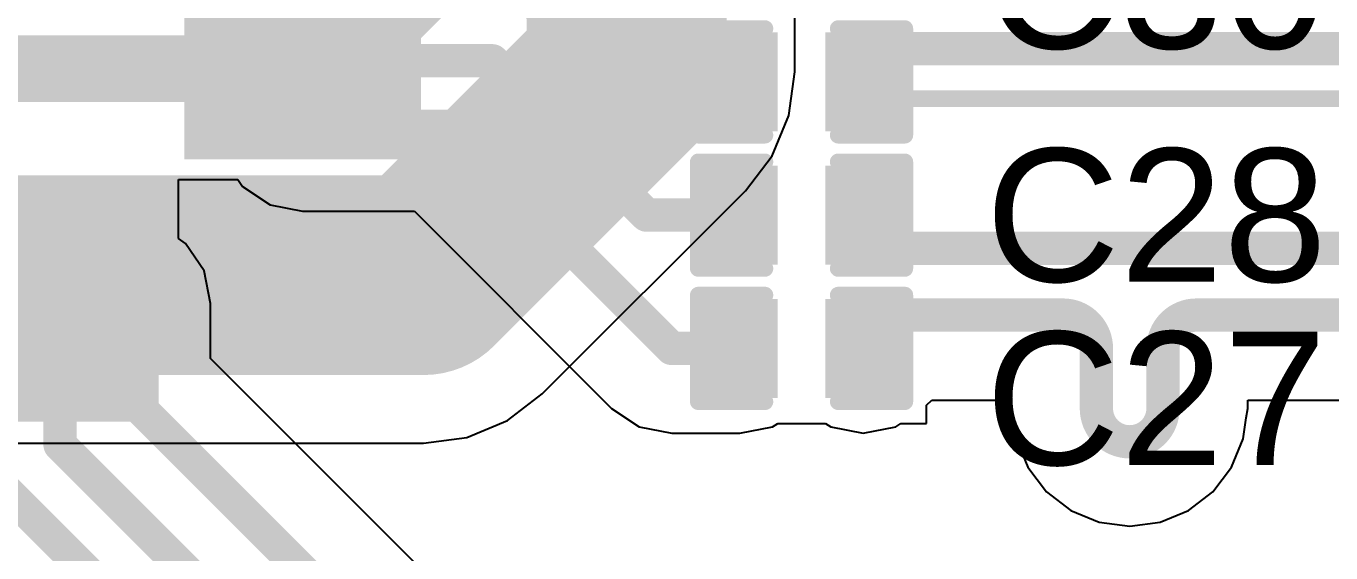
# Model space of a CAD drawing. Header units: inches. Extents: x -60 to 307, y -25 to 134.
# Drawn here: x 24.35 to 34.3, y 10 to 14.01 of the extents above; entities that cross this region are included whole.
import ezdxf

# ---------------------------------------------------------------- set-up
doc = ezdxf.new("R2010")
doc.units = ezdxf.units.IN
for name, color, linetype in [('BOARD OUTLINE', 216, 'Continuous'), ('Bottom Layer', 5, 'Continuous'), ('Top Layer', 1, 'Continuous'), ('Top Overlay', 2, 'Continuous'), ('Top Paste', 8, 'Continuous'), ('Top Solder', 216, 'Continuous')]:
    doc.layers.add(name, color=color, linetype=linetype)
doc.styles.add('Arial', font='', dxfattribs={"height": 0.2})
doc.styles.get('Arial').set_extended_font_data('Arial')

# ---------------------------------------------------------------- blocks, each defined once
blk = doc.blocks.new('32TQFP_11')
at = {"layer": 'Top Layer'}
for points in [[(-1.90000128, 2.29999921), (-1.90000128, 3.899998549999999), (-1.60000188, 3.899998549999999), (-1.60000188, 2.29999921)], [(-1.39999974, 2.29999921), (-1.39999974, 3.899998549999999), (-1.10000034, 3.899998549999999), (-1.10000034, 2.29999921)], [(-0.90000074, 2.29999921), (-0.90000074, 3.899998549999999), (-0.6000013399999998, 3.899998549999999), (-0.60000134, 2.29999921)], [(-0.4000017400000001, 2.29999921), (-0.4000017399999999, 3.899998549999999), (-0.1000023399999999, 3.899998549999999), (-0.1000023400000001, 2.29999921)], [(0.09999979999999994, 2.29999921), (0.09999980000000006, 3.899998549999999), (0.3999992, 3.899998549999999), (0.3999991999999999, 2.29999921)], [(0.5999987999999999, 2.29999921), (0.5999988, 3.899998549999999), (0.8999982, 3.899998549999999), (0.8999982, 2.29999921)], [(1.10000034, 2.29999921), (1.10000034, 3.899998549999999), (1.39999974, 3.899998549999999), (1.39999974, 2.29999921)], [(1.59999934, 2.29999921), (1.59999934, 3.899998549999999), (1.89999874, 3.899998549999999), (1.89999874, 2.29999921)], [(-3.899998549999999, 1.90000128), (-2.29999921, 1.90000128), (-2.29999921, 1.60000188), (-3.899998549999999, 1.60000188)], [(2.30000175, 1.90000128), (3.90000109, 1.90000128), (3.90000109, 1.60000188), (2.30000175, 1.60000188)], [(-3.899998549999999, 1.40000228), (-2.29999921, 1.40000228), (-2.29999921, 1.10000288), (-3.899998549999999, 1.10000288)], [(2.30000175, 1.39999974), (3.90000109, 1.39999974), (3.90000109, 1.10000034), (2.30000175, 1.10000034)], [(-3.899998549999999, 0.90000074), (-2.29999921, 0.90000074), (-2.29999921, 0.6000013399999999), (-3.899998549999999, 0.6000013399999999)], [(2.30000175, 0.90000074), (3.90000109, 0.90000074), (3.90000109, 0.6000013399999999), (2.30000175, 0.6000013399999999)], [(-3.899998549999999, 0.40000174), (-2.29999921, 0.40000174), (-2.29999921, 0.10000234), (-3.899998549999999, 0.10000234)], [(2.30000175, 0.40000174), (3.90000109, 0.40000174), (3.90000109, 0.10000234), (2.30000175, 0.10000234)], [(-3.899998549999999, -0.0999998), (-2.29999921, -0.0999998), (-2.29999921, -0.3999992), (-3.899998549999999, -0.3999992)], [(2.30000175, -0.0999998), (3.90000109, -0.0999998), (3.90000109, -0.3999992), (2.30000175, -0.3999992)], [(-3.899998549999999, -0.5999987999999999), (-2.29999921, -0.5999987999999999), (-2.29999921, -0.8999982), (-3.899998549999999, -0.8999982)], [(2.30000175, -0.5999987999999999), (3.90000109, -0.5999987999999999), (3.90000109, -0.8999982), (2.30000175, -0.8999982)], [(-3.899998549999999, -1.0999978), (-2.29999921, -1.0999978), (-2.29999921, -1.3999972), (-3.899998549999999, -1.3999972)], [(2.30000175, -1.10000034), (3.90000109, -1.10000034), (3.90000109, -1.39999974), (2.30000175, -1.39999974)], [(-3.899998549999999, -1.59999934), (-2.29999921, -1.59999934), (-2.29999921, -1.89999874), (-3.899998549999999, -1.89999874)], [(2.30000175, -1.59999934), (3.90000109, -1.59999934), (3.90000109, -1.89999874), (2.30000175, -1.89999874)], [(-1.60000188, -2.29999667), (-1.60000188, -3.899996009999999), (-1.90000128, -3.899996009999999), (-1.90000128, -2.29999667)], [(-1.10000288, -2.29999667), (-1.10000288, -3.899996009999999), (-1.40000228, -3.899996009999999), (-1.40000228, -2.29999667)], [(-0.60000134, -2.29999667), (-0.6000013399999998, -3.899996009999999), (-0.90000074, -3.899996009999999), (-0.90000074, -2.29999667)], [(-0.1000023400000001, -2.29999667), (-0.1000023399999999, -3.899996009999999), (-0.4000017399999999, -3.899996009999999), (-0.4000017400000001, -2.29999667)], [(0.3999991999999999, -2.29999667), (0.3999992, -3.899996009999999), (0.09999980000000006, -3.899996009999999), (0.09999979999999994, -2.29999667)], [(0.8999982, -2.29999667), (0.8999982, -3.899996009999999), (0.5999988, -3.899996009999999), (0.5999987999999999, -2.29999667)], [(1.3999972, -2.29999667), (1.3999972, -3.899996009999999), (1.0999978, -3.899996009999999), (1.0999978, -2.29999667)], [(1.89999874, -2.29999667), (1.89999874, -3.899996009999999), (1.59999934, -3.899996009999999), (1.59999934, -2.29999667)]]:
    blk.add_hatch(color=1, dxfattribs=at).paths.add_polyline_path(points)
at = {"layer": 'Top Paste'}
for points in [[(-1.90000128, 2.29999921), (-1.90000128, 3.899998549999999), (-1.60000188, 3.899998549999999), (-1.60000188, 2.29999921)], [(-1.39999974, 2.29999921), (-1.39999974, 3.899998549999999), (-1.10000034, 3.899998549999999), (-1.10000034, 2.29999921)], [(-0.90000074, 2.29999921), (-0.90000074, 3.899998549999999), (-0.6000013399999998, 3.899998549999999), (-0.60000134, 2.29999921)], [(-0.4000017400000001, 2.29999921), (-0.4000017399999999, 3.899998549999999), (-0.1000023399999999, 3.899998549999999), (-0.1000023400000001, 2.29999921)], [(0.09999979999999994, 2.29999921), (0.09999980000000006, 3.899998549999999), (0.3999992, 3.899998549999999), (0.3999991999999999, 2.29999921)], [(0.5999987999999999, 2.29999921), (0.5999988, 3.899998549999999), (0.8999982, 3.899998549999999), (0.8999982, 2.29999921)], [(1.10000034, 2.29999921), (1.10000034, 3.899998549999999), (1.39999974, 3.899998549999999), (1.39999974, 2.29999921)], [(1.59999934, 2.29999921), (1.59999934, 3.899998549999999), (1.89999874, 3.899998549999999), (1.89999874, 2.29999921)], [(-3.899998549999999, 1.90000128), (-2.29999921, 1.90000128), (-2.29999921, 1.60000188), (-3.899998549999999, 1.60000188)], [(2.30000175, 1.90000128), (3.90000109, 1.90000128), (3.90000109, 1.60000188), (2.30000175, 1.60000188)], [(-3.899998549999999, 1.40000228), (-2.29999921, 1.40000228), (-2.29999921, 1.10000288), (-3.899998549999999, 1.10000288)], [(2.30000175, 1.39999974), (3.90000109, 1.39999974), (3.90000109, 1.10000034), (2.30000175, 1.10000034)], [(-3.899998549999999, 0.90000074), (-2.29999921, 0.90000074), (-2.29999921, 0.6000013399999999), (-3.899998549999999, 0.6000013399999999)], [(2.30000175, 0.90000074), (3.90000109, 0.90000074), (3.90000109, 0.6000013399999999), (2.30000175, 0.6000013399999999)], [(-3.899998549999999, 0.40000174), (-2.29999921, 0.40000174), (-2.29999921, 0.10000234), (-3.899998549999999, 0.10000234)], [(2.30000175, 0.40000174), (3.90000109, 0.40000174), (3.90000109, 0.10000234), (2.30000175, 0.10000234)], [(-3.899998549999999, -0.0999998), (-2.29999921, -0.0999998), (-2.29999921, -0.3999992), (-3.899998549999999, -0.3999992)], [(2.30000175, -0.0999998), (3.90000109, -0.0999998), (3.90000109, -0.3999992), (2.30000175, -0.3999992)], [(-3.899998549999999, -0.5999987999999999), (-2.29999921, -0.5999987999999999), (-2.29999921, -0.8999982), (-3.899998549999999, -0.8999982)], [(2.30000175, -0.5999987999999999), (3.90000109, -0.5999987999999999), (3.90000109, -0.8999982), (2.30000175, -0.8999982)], [(-3.899998549999999, -1.0999978), (-2.29999921, -1.0999978), (-2.29999921, -1.3999972), (-3.899998549999999, -1.3999972)], [(2.30000175, -1.10000034), (3.90000109, -1.10000034), (3.90000109, -1.39999974), (2.30000175, -1.39999974)], [(-3.899998549999999, -1.59999934), (-2.29999921, -1.59999934), (-2.29999921, -1.89999874), (-3.899998549999999, -1.89999874)], [(2.30000175, -1.59999934), (3.90000109, -1.59999934), (3.90000109, -1.89999874), (2.30000175, -1.89999874)], [(-1.60000188, -2.29999667), (-1.60000188, -3.899996009999999), (-1.90000128, -3.899996009999999), (-1.90000128, -2.29999667)], [(-1.10000288, -2.29999667), (-1.10000288, -3.899996009999999), (-1.40000228, -3.899996009999999), (-1.40000228, -2.29999667)], [(-0.60000134, -2.29999667), (-0.6000013399999998, -3.899996009999999), (-0.90000074, -3.899996009999999), (-0.90000074, -2.29999667)], [(-0.1000023400000001, -2.29999667), (-0.1000023399999999, -3.899996009999999), (-0.4000017399999999, -3.899996009999999), (-0.4000017400000001, -2.29999667)], [(0.3999991999999999, -2.29999667), (0.3999992, -3.899996009999999), (0.09999980000000006, -3.899996009999999), (0.09999979999999994, -2.29999667)], [(0.8999982, -2.29999667), (0.8999982, -3.899996009999999), (0.5999988, -3.899996009999999), (0.5999987999999999, -2.29999667)], [(1.3999972, -2.29999667), (1.3999972, -3.899996009999999), (1.0999978, -3.899996009999999), (1.0999978, -2.29999667)], [(1.89999874, -2.29999667), (1.89999874, -3.899996009999999), (1.59999934, -3.899996009999999), (1.59999934, -2.29999667)]]:
    blk.add_hatch(color=8, dxfattribs=at).paths.add_polyline_path(points)
at = {"layer": 'Top Solder'}
for points in [[(-2.00160128, 2.19839921), (-2.00160128, 4.00159855), (-1.49840188, 4.00159855), (-1.49840188, 2.19839921)], [(-1.50159974, 2.19839921), (-1.50159974, 4.00159855), (-0.9984003399999999, 4.00159855), (-0.9984003399999999, 2.19839921)], [(-1.00160074, 2.19839921), (-1.00160074, 4.00159855), (-0.49840134, 4.00159855), (-0.49840134, 2.19839921)], [(-0.50160174, 2.19839921), (-0.50160174, 4.00159855), (0.001597660000000037, 4.00159855), (0.001597659999999963, 2.19839921)], [(-0.001600200000000037, 2.19839921), (-0.001600199999999963, 4.00159855), (0.5015992, 4.00159855), (0.5015992, 2.19839921)], [(0.4983988, 2.19839921), (0.4983988, 4.00159855), (1.0015982, 4.00159855), (1.0015982, 2.19839921)], [(0.9984003399999999, 2.19839921), (0.9984003399999999, 4.00159855), (1.50159974, 4.00159855), (1.50159974, 2.19839921)], [(1.49839934, 2.19839921), (1.49839934, 4.00159855), (2.00159874, 4.00159855), (2.00159874, 2.19839921)], [(-4.00159855, 2.00160128), (-2.19839921, 2.00160128), (-2.19839921, 1.49840188), (-4.00159855, 1.49840188)], [(2.19840175, 2.00160128), (4.001601089999999, 2.00160128), (4.001601089999999, 1.49840188), (2.19840175, 1.49840188)], [(-4.00159855, 1.50160228), (-2.19839921, 1.50160228), (-2.19839921, 0.99840288), (-4.00159855, 0.99840288)], [(2.19840175, 1.50159974), (4.001601089999999, 1.50159974), (4.001601089999999, 0.9984003399999999), (2.19840175, 0.9984003399999999)], [(-4.00159855, 1.00160074), (-2.19839921, 1.00160074), (-2.19839921, 0.49840134), (-4.00159855, 0.49840134)], [(2.19840175, 1.00160074), (4.001601089999999, 1.00160074), (4.001601089999999, 0.49840134), (2.19840175, 0.49840134)], [(-4.00159855, 0.50160174), (-2.19839921, 0.50160174), (-2.19839921, -0.00159766), (-4.00159855, -0.00159766)], [(2.19840175, 0.50160174), (4.001601089999999, 0.50160174), (4.001601089999999, -0.00159766), (2.19840175, -0.00159766)], [(-4.00159855, 0.0016002), (-2.19839921, 0.0016002), (-2.19839921, -0.5015992), (-4.00159855, -0.5015992)], [(2.19840175, 0.0016002), (4.001601089999999, 0.0016002), (4.001601089999999, -0.5015992), (2.19840175, -0.5015992)], [(-4.00159855, -0.4983988), (-2.19839921, -0.4983988), (-2.19839921, -1.0015982), (-4.00159855, -1.0015982)], [(2.19840175, -0.4983988), (4.001601089999999, -0.4983988), (4.001601089999999, -1.0015982), (2.19840175, -1.0015982)], [(-4.00159855, -0.9983978), (-2.19839921, -0.9983978), (-2.19839921, -1.5015972), (-4.00159855, -1.5015972)], [(2.19840175, -0.9984003399999999), (4.001601089999999, -0.9984003399999999), (4.001601089999999, -1.50159974), (2.19840175, -1.50159974)], [(-4.00159855, -1.49839934), (-2.19839921, -1.49839934), (-2.19839921, -2.00159874), (-4.00159855, -2.00159874)], [(2.19840175, -1.49839934), (4.001601089999999, -1.49839934), (4.001601089999999, -2.00159874), (2.19840175, -2.00159874)], [(-1.49840188, -2.19839667), (-1.49840188, -4.001596009999999), (-2.00160128, -4.001596009999999), (-2.00160128, -2.19839667)], [(-0.99840288, -2.19839667), (-0.99840288, -4.001596009999999), (-1.50160228, -4.001596009999999), (-1.50160228, -2.19839667)], [(-0.49840134, -2.19839667), (-0.49840134, -4.001596009999999), (-1.00160074, -4.001596009999999), (-1.00160074, -2.19839667)], [(0.001597659999999963, -2.19839667), (0.001597660000000037, -4.001596009999999), (-0.50160174, -4.001596009999999), (-0.50160174, -2.19839667)], [(0.5015992, -2.19839667), (0.5015992, -4.001596009999999), (-0.001600199999999963, -4.001596009999999), (-0.001600200000000037, -2.19839667)], [(1.0015982, -2.19839667), (1.0015982, -4.001596009999999), (0.4983988, -4.001596009999999), (0.4983988, -2.19839667)], [(1.5015972, -2.19839667), (1.5015972, -4.001596009999999), (0.9983978, -4.001596009999999), (0.9983978, -2.19839667)], [(2.00159874, -2.19839667), (2.00159874, -4.001596009999999), (1.49839934, -4.001596009999999), (1.49839934, -2.19839667)]]:
    blk.add_hatch(color=216, dxfattribs=at).paths.add_polyline_path(points)
at = {"layer": 'Top Overlay'}
for points in [[(-2.0828, 2.6924, 0.127, 0.127, 0), (-2.6416, 2.1336, 0.127, 0.127, 0)], [(2.08279746, 2.6924, 0.127, 0.127, 0), (2.64159746, 2.1336, 0.127, 0.127, 0)], [(-2.76720046, -2.15759792, 0.127, 0.127, 0), (-2.20840046, -2.71639792, 0.127, 0.127, 0)], [(2.767203, -2.15759792, 0.127, 0.127, 0), (2.208403, -2.71639792, 0.127, 0.127, 0)]]:
    blk.add_lwpolyline(points, format="xyseb", dxfattribs=at)
for points in [[(-2.11455, 2.6924, 0.0635, 0.0635, 1), (-2.05105, 2.6924, 0.0635, 0.0635, 1)], [(2.05104746, 2.6924, 0.0635, 0.0635, 1), (2.11454746, 2.6924, 0.0635, 0.0635, 1)], [(-3.2766, 2.2606, 0.254, 0.254, 1), (-3.5306, 2.2606, 0.254, 0.254, 1)], [(-3.5941, 2.2606, 0.127, 0.127, 1), (-3.4671, 2.2606, 0.127, 0.127, 1)], [(-3.3401, 2.2606, 0.127, 0.127, 1), (-3.2131, 2.2606, 0.127, 0.127, 1)], [(-2.67335, 2.1336, 0.0635, 0.0635, 1), (-2.60985, 2.1336, 0.0635, 0.0635, 1)], [(2.60984746, 2.1336, 0.0635, 0.0635, 1), (2.67334746, 2.1336, 0.0635, 0.0635, 1)], [(-2.79895046, -2.15759792, 0.0635, 0.0635, 1), (-2.73545046, -2.15759792, 0.0635, 0.0635, 1)], [(2.735453, -2.15759792, 0.0635, 0.0635, 1), (2.798953, -2.15759792, 0.0635, 0.0635, 1)], [(-2.24015046, -2.71639792, 0.0635, 0.0635, 1), (-2.17665046, -2.71639792, 0.0635, 0.0635, 1)], [(2.176653, -2.71639792, 0.0635, 0.0635, 1), (2.240153, -2.71639792, 0.0635, 0.0635, 1)]]:
    blk.add_lwpolyline(points, format="xyseb", close=True, dxfattribs=at)
blk = doc.blocks.new('C___0402_49')
at = {"layer": 'Top Layer'}
for points in [[(-0.6985, -0.3175), (-0.6985, 0.3175), (-0.2412999999999999, 0.3175), (-0.2413, -0.3175)], [(0.2412999999999999, -0.3175), (0.2413, 0.3175), (0.6985, 0.3175), (0.6985, -0.3175)]]:
    blk.add_hatch(color=1, dxfattribs=at).paths.add_polyline_path(points)
at = {"layer": 'Top Paste'}
for points in [[(-0.6985, -0.3175), (-0.6985, 0.3175), (-0.2412999999999999, 0.3175), (-0.2413, -0.3175)], [(0.2412999999999999, -0.3175), (0.2413, 0.3175), (0.6985, 0.3175), (0.6985, -0.3175)]]:
    blk.add_hatch(color=8, dxfattribs=at).paths.add_polyline_path(points)
at = {"layer": 'Top Solder'}
for points in [[(-0.7584998799999999, -0.37749988), (-0.7584998799999999, 0.37749988), (-0.18130012, 0.37749988), (-0.18130012, -0.37749988)], [(0.18130012, -0.37749988), (0.18130012, 0.37749988), (0.7584998799999999, 0.37749988), (0.7584998799999999, -0.37749988)]]:
    blk.add_hatch(color=216, dxfattribs=at).paths.add_polyline_path(points)
at = {"layer": 'Top Overlay'}
for points in [[(-0.7874, 0.4064, 0.127, 0.127, 0), (-0.7874, -0.4064, 0.127, 0.127, 0)], [(-0.2794, 0.4064, 0.127, 0.127, 0), (-0.7874, 0.4064, 0.127, 0.127, 0)], [(0.7874, 0.4064, 0.127, 0.127, 0), (0.2794, 0.4064, 0.127, 0.127, 0)], [(0.7874, 0.4064, 0.127, 0.127, 0), (0.7874, -0.4064, 0.127, 0.127, 0)], [(-0.2794, -0.4064, 0.127, 0.127, 0), (-0.7874, -0.4064, 0.127, 0.127, 0)], [(0.7874, -0.4064, 0.127, 0.127, 0), (0.2794, -0.4064, 0.127, 0.127, 0)]]:
    blk.add_lwpolyline(points, format="xyseb", dxfattribs=at)
for points in [[(-0.8191499999999999, 0.4064, 0.0635, 0.0635, 1), (-0.7556499999999999, 0.4064, 0.0635, 0.0635, 1)], [(-0.8191499999999999, 0.4064, 0.0635, 0.0635, 1), (-0.7556499999999999, 0.4064, 0.0635, 0.0635, 1)], [(-0.31115, 0.4064, 0.0635, 0.0635, 1), (-0.24765, 0.4064, 0.0635, 0.0635, 1)], [(0.24765, 0.4064, 0.0635, 0.0635, 1), (0.31115, 0.4064, 0.0635, 0.0635, 1)], [(0.7556499999999999, 0.4064, 0.0635, 0.0635, 1), (0.8191499999999999, 0.4064, 0.0635, 0.0635, 1)], [(0.7556499999999999, 0.4064, 0.0635, 0.0635, 1), (0.8191499999999999, 0.4064, 0.0635, 0.0635, 1)], [(-0.8191499999999999, -0.4064, 0.0635, 0.0635, 1), (-0.7556499999999999, -0.4064, 0.0635, 0.0635, 1)], [(-0.8191499999999999, -0.4064, 0.0635, 0.0635, 1), (-0.7556499999999999, -0.4064, 0.0635, 0.0635, 1)], [(-0.31115, -0.4064, 0.0635, 0.0635, 1), (-0.24765, -0.4064, 0.0635, 0.0635, 1)], [(0.24765, -0.4064, 0.0635, 0.0635, 1), (0.31115, -0.4064, 0.0635, 0.0635, 1)], [(0.7556499999999999, -0.4064, 0.0635, 0.0635, 1), (0.8191499999999999, -0.4064, 0.0635, 0.0635, 1)], [(0.7556499999999999, -0.4064, 0.0635, 0.0635, 1), (0.8191499999999999, -0.4064, 0.0635, 0.0635, 1)]]:
    blk.add_lwpolyline(points, format="xyseb", close=True, dxfattribs=at)
blk = doc.blocks.new('C___0402_50')
at = {"layer": 'Top Layer'}
for points in [[(-0.6985, -0.3175), (-0.6985, 0.3175), (-0.2412999999999999, 0.3175), (-0.2413, -0.3175)], [(0.2412999999999999, -0.3175), (0.2413, 0.3175), (0.6985, 0.3175), (0.6985, -0.3175)]]:
    blk.add_hatch(color=1, dxfattribs=at).paths.add_polyline_path(points)
at = {"layer": 'Top Paste'}
for points in [[(-0.6985, -0.3175), (-0.6985, 0.3175), (-0.2412999999999999, 0.3175), (-0.2413, -0.3175)], [(0.2412999999999999, -0.3175), (0.2413, 0.3175), (0.6985, 0.3175), (0.6985, -0.3175)]]:
    blk.add_hatch(color=8, dxfattribs=at).paths.add_polyline_path(points)
at = {"layer": 'Top Solder'}
for points in [[(-0.7584998799999999, -0.37749988), (-0.7584998799999999, 0.37749988), (-0.18130012, 0.37749988), (-0.18130012, -0.37749988)], [(0.18130012, -0.37749988), (0.18130012, 0.37749988), (0.7584998799999999, 0.37749988), (0.7584998799999999, -0.37749988)]]:
    blk.add_hatch(color=216, dxfattribs=at).paths.add_polyline_path(points)
at = {"layer": 'Top Overlay'}
for points in [[(-0.7874, 0.4064, 0.127, 0.127, 0), (-0.7874, -0.4064, 0.127, 0.127, 0)], [(-0.2794, 0.4064, 0.127, 0.127, 0), (-0.7874, 0.4064, 0.127, 0.127, 0)], [(0.7874, 0.4064, 0.127, 0.127, 0), (0.2794, 0.4064, 0.127, 0.127, 0)], [(0.7874, 0.4064, 0.127, 0.127, 0), (0.7874, -0.4064, 0.127, 0.127, 0)], [(-0.2794, -0.4064, 0.127, 0.127, 0), (-0.7874, -0.4064, 0.127, 0.127, 0)], [(0.7874, -0.4064, 0.127, 0.127, 0), (0.2794, -0.4064, 0.127, 0.127, 0)]]:
    blk.add_lwpolyline(points, format="xyseb", dxfattribs=at)
for points in [[(-0.8191499999999999, 0.4064, 0.0635, 0.0635, 1), (-0.7556499999999999, 0.4064, 0.0635, 0.0635, 1)], [(-0.8191499999999999, 0.4064, 0.0635, 0.0635, 1), (-0.7556499999999999, 0.4064, 0.0635, 0.0635, 1)], [(-0.31115, 0.4064, 0.0635, 0.0635, 1), (-0.24765, 0.4064, 0.0635, 0.0635, 1)], [(0.24765, 0.4064, 0.0635, 0.0635, 1), (0.31115, 0.4064, 0.0635, 0.0635, 1)], [(0.7556499999999999, 0.4064, 0.0635, 0.0635, 1), (0.8191499999999999, 0.4064, 0.0635, 0.0635, 1)], [(0.7556499999999999, 0.4064, 0.0635, 0.0635, 1), (0.8191499999999999, 0.4064, 0.0635, 0.0635, 1)], [(-0.8191499999999999, -0.4064, 0.0635, 0.0635, 1), (-0.7556499999999999, -0.4064, 0.0635, 0.0635, 1)], [(-0.8191499999999999, -0.4064, 0.0635, 0.0635, 1), (-0.7556499999999999, -0.4064, 0.0635, 0.0635, 1)], [(-0.31115, -0.4064, 0.0635, 0.0635, 1), (-0.24765, -0.4064, 0.0635, 0.0635, 1)], [(0.24765, -0.4064, 0.0635, 0.0635, 1), (0.31115, -0.4064, 0.0635, 0.0635, 1)], [(0.7556499999999999, -0.4064, 0.0635, 0.0635, 1), (0.8191499999999999, -0.4064, 0.0635, 0.0635, 1)], [(0.7556499999999999, -0.4064, 0.0635, 0.0635, 1), (0.8191499999999999, -0.4064, 0.0635, 0.0635, 1)]]:
    blk.add_lwpolyline(points, format="xyseb", close=True, dxfattribs=at)
blk = doc.blocks.new('C___0402_51')
at = {"layer": 'Top Layer'}
for points in [[(-0.6985, -0.3175), (-0.6985, 0.3175), (-0.2412999999999999, 0.3175), (-0.2413, -0.3175)], [(0.2412999999999999, -0.3175), (0.2413, 0.3175), (0.6985, 0.3175), (0.6985, -0.3175)]]:
    blk.add_hatch(color=1, dxfattribs=at).paths.add_polyline_path(points)
at = {"layer": 'Top Paste'}
for points in [[(-0.6985, -0.3175), (-0.6985, 0.3175), (-0.2412999999999999, 0.3175), (-0.2413, -0.3175)], [(0.2412999999999999, -0.3175), (0.2413, 0.3175), (0.6985, 0.3175), (0.6985, -0.3175)]]:
    blk.add_hatch(color=8, dxfattribs=at).paths.add_polyline_path(points)
at = {"layer": 'Top Solder'}
for points in [[(-0.7584998799999999, -0.37749988), (-0.7584998799999999, 0.37749988), (-0.18130012, 0.37749988), (-0.18130012, -0.37749988)], [(0.18130012, -0.37749988), (0.18130012, 0.37749988), (0.7584998799999999, 0.37749988), (0.7584998799999999, -0.37749988)]]:
    blk.add_hatch(color=216, dxfattribs=at).paths.add_polyline_path(points)
at = {"layer": 'Top Overlay'}
for points in [[(-0.7874, 0.4064, 0.127, 0.127, 0), (-0.7874, -0.4064, 0.127, 0.127, 0)], [(-0.2794, 0.4064, 0.127, 0.127, 0), (-0.7874, 0.4064, 0.127, 0.127, 0)], [(0.7874, 0.4064, 0.127, 0.127, 0), (0.2794, 0.4064, 0.127, 0.127, 0)], [(0.7874, 0.4064, 0.127, 0.127, 0), (0.7874, -0.4064, 0.127, 0.127, 0)], [(-0.2794, -0.4064, 0.127, 0.127, 0), (-0.7874, -0.4064, 0.127, 0.127, 0)], [(0.7874, -0.4064, 0.127, 0.127, 0), (0.2794, -0.4064, 0.127, 0.127, 0)]]:
    blk.add_lwpolyline(points, format="xyseb", dxfattribs=at)
for points in [[(-0.8191499999999999, 0.4064, 0.0635, 0.0635, 1), (-0.7556499999999999, 0.4064, 0.0635, 0.0635, 1)], [(-0.8191499999999999, 0.4064, 0.0635, 0.0635, 1), (-0.7556499999999999, 0.4064, 0.0635, 0.0635, 1)], [(-0.31115, 0.4064, 0.0635, 0.0635, 1), (-0.24765, 0.4064, 0.0635, 0.0635, 1)], [(0.24765, 0.4064, 0.0635, 0.0635, 1), (0.31115, 0.4064, 0.0635, 0.0635, 1)], [(0.7556499999999999, 0.4064, 0.0635, 0.0635, 1), (0.8191499999999999, 0.4064, 0.0635, 0.0635, 1)], [(0.7556499999999999, 0.4064, 0.0635, 0.0635, 1), (0.8191499999999999, 0.4064, 0.0635, 0.0635, 1)], [(-0.8191499999999999, -0.4064, 0.0635, 0.0635, 1), (-0.7556499999999999, -0.4064, 0.0635, 0.0635, 1)], [(-0.8191499999999999, -0.4064, 0.0635, 0.0635, 1), (-0.7556499999999999, -0.4064, 0.0635, 0.0635, 1)], [(-0.31115, -0.4064, 0.0635, 0.0635, 1), (-0.24765, -0.4064, 0.0635, 0.0635, 1)], [(0.24765, -0.4064, 0.0635, 0.0635, 1), (0.31115, -0.4064, 0.0635, 0.0635, 1)], [(0.7556499999999999, -0.4064, 0.0635, 0.0635, 1), (0.8191499999999999, -0.4064, 0.0635, 0.0635, 1)], [(0.7556499999999999, -0.4064, 0.0635, 0.0635, 1), (0.8191499999999999, -0.4064, 0.0635, 0.0635, 1)]]:
    blk.add_lwpolyline(points, format="xyseb", close=True, dxfattribs=at)

msp = doc.modelspace()

# ---------------------------------------------------------------- linework, layer by layer
at = {"layer": 'BOARD OUTLINE'}
msp.add_lwpolyline([(33.88973156, 54.23826084, 0.254, 0.254, -6.230382161824239), (11.98354728, 54.26044266, 0.254, 0.254, 0)], format="xyseb", dxfattribs=at)
at = {"layer": 'Bottom Layer'}
for p, q in [((30.21155756, 13.6652), (30.21155756, 18.2118)), ((30.1679102, 13.33366396), (30.21155756, 13.6652)), ((30.03994246, 13.02472122), (30.1679102, 13.33366396)), ((29.83637416, 12.75942584), (30.03994246, 13.02472122)), ((28.28697416, 11.21002584), (29.83637416, 12.75942584)), ((28.02167878, 11.00645754), (28.28697416, 11.21002584)), ((27.71273604, 10.8784898), (28.02167878, 11.00645754)), ((27.3812, 10.83484244), (27.71273604, 10.8784898)), ((19.4818, 10.83484244), (27.3812, 10.83484244))]:
    msp.add_line(p, q, dxfattribs=at)
for points in [[(28.9306, 13.6652, 1.524, 1.524, 0), (28.9306, 18.2118, 1.524, 1.524, 0)], [(26.7716, 13.6906, 0.508, 0.508, 0), (27.62839534, 14.54739534, 0.508, 0.508, 0)], [(27.3812, 12.1158, 1.524, 1.524, 0), (28.9306, 13.6652, 1.524, 1.524, 0)], [(20.1168, 13.6906, 0.508, 0.508, 0), (26.7716, 13.6906, 0.508, 0.508, 0)], [(19.4818, 12.1158, 1.524, 1.524, 0), (27.3812, 12.1158, 1.524, 1.524, 0)]]:
    msp.add_lwpolyline(points, format="xyseb", dxfattribs=at)
for points in [[(28.5496, 13.6652, 0.7619999999999999, 0.7619999999999999, 1), (29.31159999999999, 13.6652, 0.7619999999999999, 0.7619999999999999, 1)], [(28.5496, 13.6652, 0.7619999999999999, 0.7619999999999999, 1), (29.31159999999999, 13.6652, 0.7619999999999999, 0.7619999999999999, 1)], [(26.6446, 13.6906, 0.254, 0.254, 1), (26.8986, 13.6906, 0.254, 0.254, 1)], [(26.6446, 13.6906, 0.254, 0.254, 1), (26.8986, 13.6906, 0.254, 0.254, 1)], [(27.0002, 12.1158, 0.7619999999999999, 0.7619999999999999, 1), (27.7622, 12.1158, 0.7619999999999999, 0.7619999999999999, 1)], [(27.0002, 12.1158, 0.7619999999999999, 0.7619999999999999, 1), (27.7622, 12.1158, 0.7619999999999999, 0.7619999999999999, 1)]]:
    msp.add_lwpolyline(points, format="xyseb", close=True, dxfattribs=at)
at = {"layer": 'Top Layer'}
for p, q in [((25.51399774, 12.3937649), (25.51399774, 12.8459992)), ((25.51399774, 12.8459992), (25.96623204, 12.8459992)), ((25.96623204, 12.8459992), (26.00218573999999, 12.7921893)), ((26.00218573999999, 12.7921893), (26.21223104, 12.6518416)), ((26.21223104, 12.6518416), (26.45999534, 12.60255798)), ((26.45999534, 12.60255798), (27.31242442, 12.60255798)), ((27.31242442, 12.60255798), (28.815792, 11.0991904)), ((25.56780764, 12.3578112), (25.51399774, 12.3937649)), ((25.70815534, 12.1477659), (25.56780764, 12.3578112)), ((25.75743896, 11.9000016), (25.70815534, 12.1477659)), ((25.75743896, 11.4801777), (25.75743896, 11.9000016)), ((26.11180198, 11.12581468), (25.75743896, 11.4801777)), ((31.2166, 11.1239808), (31.25617828, 11.16355908)), ((31.25617828, 11.16355908), (31.86455908, 11.16355908)), ((31.86455908, 11.16355908), (31.86455908, 11.098657)), ((33.66744092, 11.098657), (33.66744092, 11.16355908)), ((33.66744092, 11.16355908), (41.99783828, 11.16355908)), ((26.1118096, 11.1258096), (26.11180198, 11.12581468)), ((27.3316192, 9.906), (26.1118096, 11.1258096)), ((28.815792, 11.0991904), (29.0258373, 10.9588427)), ((31.2166, 10.9855), (31.2166, 11.1239808)), ((31.86455908, 11.098657), (31.87866624, 11.02773512)), ((33.65333376, 11.02773512), (33.66744092, 11.098657)), ((29.0258373, 10.9588427), (29.2736016, 10.90955908)), ((29.7942, 10.90955908), (30.0419643, 10.9588427)), ((30.0419643, 10.9588427), (30.08186008, 10.9855)), ((30.08186008, 10.9855), (30.44633992, 10.9855)), ((30.44633992, 10.9855), (30.4862357, 10.9588427)), ((30.4862357, 10.9588427), (30.734, 10.90955908)), ((30.734, 10.90955908), (30.9817643, 10.9588427)), ((30.9817643, 10.9588427), (31.02166008, 10.9855)), ((31.02166008, 10.9855), (31.2166, 10.9855)), ((31.87866624, 11.02773512), (31.89988286, 10.86658228)), ((33.63211714, 10.86658228), (33.65333376, 11.02773512)), ((29.2736016, 10.90955908), (29.7942, 10.90955908)), ((31.89988286, 10.86658228), (31.98946104, 10.6503216)), ((33.54253896, 10.6503216), (33.63211714, 10.86658228)), ((31.98946104, 10.6503216), (32.13195758, 10.46461458)), ((33.40004242, 10.46461458), (33.54253896, 10.6503216)), ((32.13195758, 10.46461458), (32.3176646, 10.32211804)), ((33.2143354, 10.32211804), (33.40004242, 10.46461458)), ((32.3176646, 10.32211804), (32.53392528, 10.23253986)), ((32.99807472, 10.23253986), (33.2143354, 10.32211804)), ((32.53392528, 10.23253986), (32.766, 10.2019862)), ((32.766, 10.2019862), (32.99807472, 10.23253986))]:
    msp.add_line(p, q, dxfattribs=at)
for points in [[(28.16800056, 14.24999944, 0.254, 0.254, 0), (28.829, 13.589, 0.254, 0.254, 0)], [(30.734, 13.6779, 0.254, 0.254, 0), (30.8991, 13.843, 0.254, 0.254, 0)], [(30.8991, 13.843, 0.254, 0.254, 0), (38.0757684, 13.843, 0.254, 0.254, 0)], [(26.45999534, 13.7499979, 0.254, 0.254, 0), (27.9060021, 13.7499979, 0.254, 0.254, 0)], [(27.9060021, 13.7499979, 0.254, 0.254, 0), (29.083, 12.573, 0.254, 0.254, 0)], [(30.734, 13.589, 0.254, 0.254, 0), (30.734, 13.6779, 0.254, 0.254, 0)], [(28.829, 13.589, 0.254, 0.254, 0), (29.7942, 13.589, 0.254, 0.254, 0)], [(26.45999534, 13.2499989, 0.254, 0.254, 0), (27.5806027, 13.2499989, 0.254, 0.254, 0)], [(27.5806027, 13.2499989, 0.254, 0.254, 0), (29.2736016, 11.557, 0.254, 0.254, 0)], [(29.083, 12.573, 0.254, 0.254, 0), (29.7942, 12.573, 0.254, 0.254, 0)], [(30.734, 12.573, 0.254, 0.254, 0), (30.988, 12.319, 0.254, 0.254, 0)], [(30.988, 12.319, 0.254, 0.254, 0), (39.5514703, 12.319, 0.254, 0.254, 0)], [(24.6099965, 10.8230035, 0.254, 0.254, 0), (24.6099965, 11.9000016, 0.254, 0.254, 0)], [(25.10999804, 11.21199942, 0.254, 0.254, 0), (25.10999804, 11.9000016, 0.254, 0.254, 0)], [(30.734, 11.557, 0.254, 0.254, 0), (30.988, 11.811, 0.254, 0.254, 0)], [(30.988, 11.811, 0.254, 0.254, 0), (31.6229873, 11.811, 0.254, 0.254, 0)], [(31.6229873, 11.811, 0.254, 0.254, 0), (32.258, 11.811, 0.254, 0.254, 0)], [(32.258, 11.811, 0.254, 0.254, -0.4142135623730951), (32.512, 11.557, 0.254, 0.254, 0)], [(33.02, 11.557, 0.254, 0.254, -0.4142135623730951), (33.274, 11.811, 0.254, 0.254, 0)], [(33.274, 11.811, 0.254, 0.254, 0), (34.03795834, 11.811, 0.254, 0.254, 0)], [(34.03795834, 11.811, 0.254, 0.254, 0), (42.26601656, 11.811, 0.254, 0.254, 0)], [(29.2736016, 11.557, 0.254, 0.254, 0), (29.7942, 11.557, 0.254, 0.254, 0)], [(32.512, 11.098657, 0.254, 0.254, 0), (32.512, 11.557, 0.254, 0.254, 0)], [(33.02, 11.098657, 0.254, 0.254, 0), (33.02, 11.557, 0.254, 0.254, 0)], [(25.10999804, 11.21199942, 0.254, 0.254, 0), (25.65399746, 10.668, 0.254, 0.254, 0)], [(33.02, 11.098657, 0.254, 0.254, -0.9999999999999999), (32.512, 11.098657, 0.254, 0.254, 0)], [(24.6099965, 10.8230035, 0.254, 0.254, 0), (25.2603, 10.1727, 0.254, 0.254, 0)], [(25.65399746, 10.668, 0.254, 0.254, 0), (25.654, 10.668, 0.254, 0.254, 0)], [(25.654, 10.668, 0.254, 0.254, 0), (26.8986, 9.423399999999999, 0.254, 0.254, 0)], [(24.1099975, 10.5610025, 0.254, 0.254, 0), (24.8666, 9.8044, 0.254, 0.254, 0)], [(25.2603, 10.1727, 0.254, 0.254, 0), (25.8826, 9.5504, 0.254, 0.254, 0)]]:
    msp.add_lwpolyline(points, format="xyseb", dxfattribs=at)
for points in [[(30.8356, 13.843, 0.127, 0.127, 1), (30.9626, 13.843, 0.127, 0.127, 1)], [(30.8356, 13.843, 0.127, 0.127, 1), (30.9626, 13.843, 0.127, 0.127, 1)], [(26.39649534, 13.7499979, 0.127, 0.127, 1), (26.52349534, 13.7499979, 0.127, 0.127, 1)], [(27.8425021, 13.7499979, 0.127, 0.127, 1), (27.9695021, 13.7499979, 0.127, 0.127, 1)], [(27.8425021, 13.7499979, 0.127, 0.127, 1), (27.9695021, 13.7499979, 0.127, 0.127, 1)], [(30.6705, 13.6779, 0.127, 0.127, 1), (30.7975, 13.6779, 0.127, 0.127, 1)], [(30.6705, 13.6779, 0.127, 0.127, 1), (30.7975, 13.6779, 0.127, 0.127, 1)], [(28.7655, 13.589, 0.127, 0.127, 1), (28.8925, 13.589, 0.127, 0.127, 1)], [(28.7655, 13.589, 0.127, 0.127, 1), (28.8925, 13.589, 0.127, 0.127, 1)], [(29.7307, 13.589, 0.127, 0.127, 1), (29.8577, 13.589, 0.127, 0.127, 1)], [(30.6705, 13.589, 0.127, 0.127, 1), (30.7975, 13.589, 0.127, 0.127, 1)], [(26.39649534, 13.2499989, 0.127, 0.127, 1), (26.52349534, 13.2499989, 0.127, 0.127, 1)], [(27.5171027, 13.2499989, 0.127, 0.127, 1), (27.6441027, 13.2499989, 0.127, 0.127, 1)], [(27.5171027, 13.2499989, 0.127, 0.127, 1), (27.6441027, 13.2499989, 0.127, 0.127, 1)], [(29.0195, 12.573, 0.127, 0.127, 1), (29.1465, 12.573, 0.127, 0.127, 1)], [(29.0195, 12.573, 0.127, 0.127, 1), (29.1465, 12.573, 0.127, 0.127, 1)], [(29.7307, 12.573, 0.127, 0.127, 1), (29.8577, 12.573, 0.127, 0.127, 1)], [(30.6705, 12.573, 0.127, 0.127, 1), (30.7975, 12.573, 0.127, 0.127, 1)], [(30.9245, 12.319, 0.127, 0.127, 1), (31.0515, 12.319, 0.127, 0.127, 1)], [(30.9245, 12.319, 0.127, 0.127, 1), (31.0515, 12.319, 0.127, 0.127, 1)], [(24.5464965, 11.9000016, 0.127, 0.127, 1), (24.6734965, 11.9000016, 0.127, 0.127, 1)], [(25.04649804, 11.9000016, 0.127, 0.127, 1), (25.17349804, 11.9000016, 0.127, 0.127, 1)], [(30.9245, 11.811, 0.127, 0.127, 1), (31.0515, 11.811, 0.127, 0.127, 1)], [(30.9245, 11.811, 0.127, 0.127, 1), (31.0515, 11.811, 0.127, 0.127, 1)], [(31.5594873, 11.811, 0.127, 0.127, 1), (31.6864873, 11.811, 0.127, 0.127, 1)], [(31.5594873, 11.811, 0.127, 0.127, 1), (31.6864873, 11.811, 0.127, 0.127, 1)], [(32.1945, 11.811, 0.127, 0.127, 1), (32.3215, 11.811, 0.127, 0.127, 1)], [(32.1945, 11.811, 0.127, 0.127, 1), (32.3215, 11.811, 0.127, 0.127, 1)], [(33.2105, 11.811, 0.127, 0.127, 1), (33.3375, 11.811, 0.127, 0.127, 1)], [(33.2105, 11.811, 0.127, 0.127, 1), (33.3375, 11.811, 0.127, 0.127, 1)], [(33.97445834, 11.811, 0.127, 0.127, 1), (34.10145834, 11.811, 0.127, 0.127, 1)], [(33.97445834, 11.811, 0.127, 0.127, 1), (34.10145834, 11.811, 0.127, 0.127, 1)], [(29.2101016, 11.557, 0.127, 0.127, 1), (29.3371016, 11.557, 0.127, 0.127, 1)], [(29.2101016, 11.557, 0.127, 0.127, 1), (29.3371016, 11.557, 0.127, 0.127, 1)], [(29.7307, 11.557, 0.127, 0.127, 1), (29.8577, 11.557, 0.127, 0.127, 1)], [(30.6705, 11.557, 0.127, 0.127, 1), (30.7975, 11.557, 0.127, 0.127, 1)], [(32.4485, 11.557, 0.127, 0.127, 1), (32.5755, 11.557, 0.127, 0.127, 1)], [(32.4485, 11.557, 0.127, 0.127, 1), (32.5755, 11.557, 0.127, 0.127, 1)], [(32.9565, 11.557, 0.127, 0.127, 1), (33.0835, 11.557, 0.127, 0.127, 1)], [(32.9565, 11.557, 0.127, 0.127, 1), (33.0835, 11.557, 0.127, 0.127, 1)], [(25.04649804, 11.21199942, 0.127, 0.127, 1), (25.17349804, 11.21199942, 0.127, 0.127, 1)], [(25.04649804, 11.21199942, 0.127, 0.127, 1), (25.17349804, 11.21199942, 0.127, 0.127, 1)], [(32.4485, 11.098657, 0.127, 0.127, 1), (32.5755, 11.098657, 0.127, 0.127, 1)], [(32.4485, 11.098657, 0.127, 0.127, 1), (32.5755, 11.098657, 0.127, 0.127, 1)], [(32.9565, 11.098657, 0.127, 0.127, 1), (33.0835, 11.098657, 0.127, 0.127, 1)], [(32.9565, 11.098657, 0.127, 0.127, 1), (33.0835, 11.098657, 0.127, 0.127, 1)], [(24.5464965, 10.8230035, 0.127, 0.127, 1), (24.6734965, 10.8230035, 0.127, 0.127, 1)], [(24.5464965, 10.8230035, 0.127, 0.127, 1), (24.6734965, 10.8230035, 0.127, 0.127, 1)], [(25.59049746, 10.668, 0.127, 0.127, 1), (25.71749746, 10.668, 0.127, 0.127, 1)], [(25.59049746, 10.668, 0.127, 0.127, 1), (25.71749746, 10.668, 0.127, 0.127, 1)], [(25.5905, 10.668, 0.127, 0.127, 1), (25.7175, 10.668, 0.127, 0.127, 1)], [(25.5905, 10.668, 0.127, 0.127, 1), (25.7175, 10.668, 0.127, 0.127, 1)], [(25.1968, 10.1727, 0.127, 0.127, 1), (25.3238, 10.1727, 0.127, 0.127, 1)], [(25.1968, 10.1727, 0.127, 0.127, 1), (25.3238, 10.1727, 0.127, 0.127, 1)]]:
    msp.add_lwpolyline(points, format="xyseb", close=True, dxfattribs=at)
at = {"layer": 'Top Overlay'}
msp.add_lwpolyline([(31.0515, 13.462, 0.127, 0.127, 0), (34.544, 13.462, 0.127, 0.127, 0)], format="xyseb", dxfattribs=at)
msp.add_lwpolyline([(31.01975, 13.462, 0.0635, 0.0635, 1), (31.08325, 13.462, 0.0635, 0.0635, 1)], format="xyseb", close=True, dxfattribs=at)

# ---------------------------------------------------------------- block references
for name, p, rotation in [('32TQFP_11', (23.359999, 15.00000048), 90), ('C___0402_49', (30.2641, 13.589), 180), ('C___0402_50', (30.2641, 12.573), 180), ('C___0402_51', (30.2641, 11.557), 180)]:
    msp.add_blockref(name, p, dxfattribs=dict(rotation=rotation))

# ---------------------------------------------------------------- texts
at = {"layer": 'Top Overlay', "style": 'Arial'}
for s, p in [('C30', (31.66577106, 13.8431651)), ('C28', (31.66577106, 12.0651651)), ('C27', (31.66577106, 10.6681651))]:
    msp.add_text(s, height=1.016, dxfattribs=at).set_placement(p)

doc.saveas('drawing.dxf')
